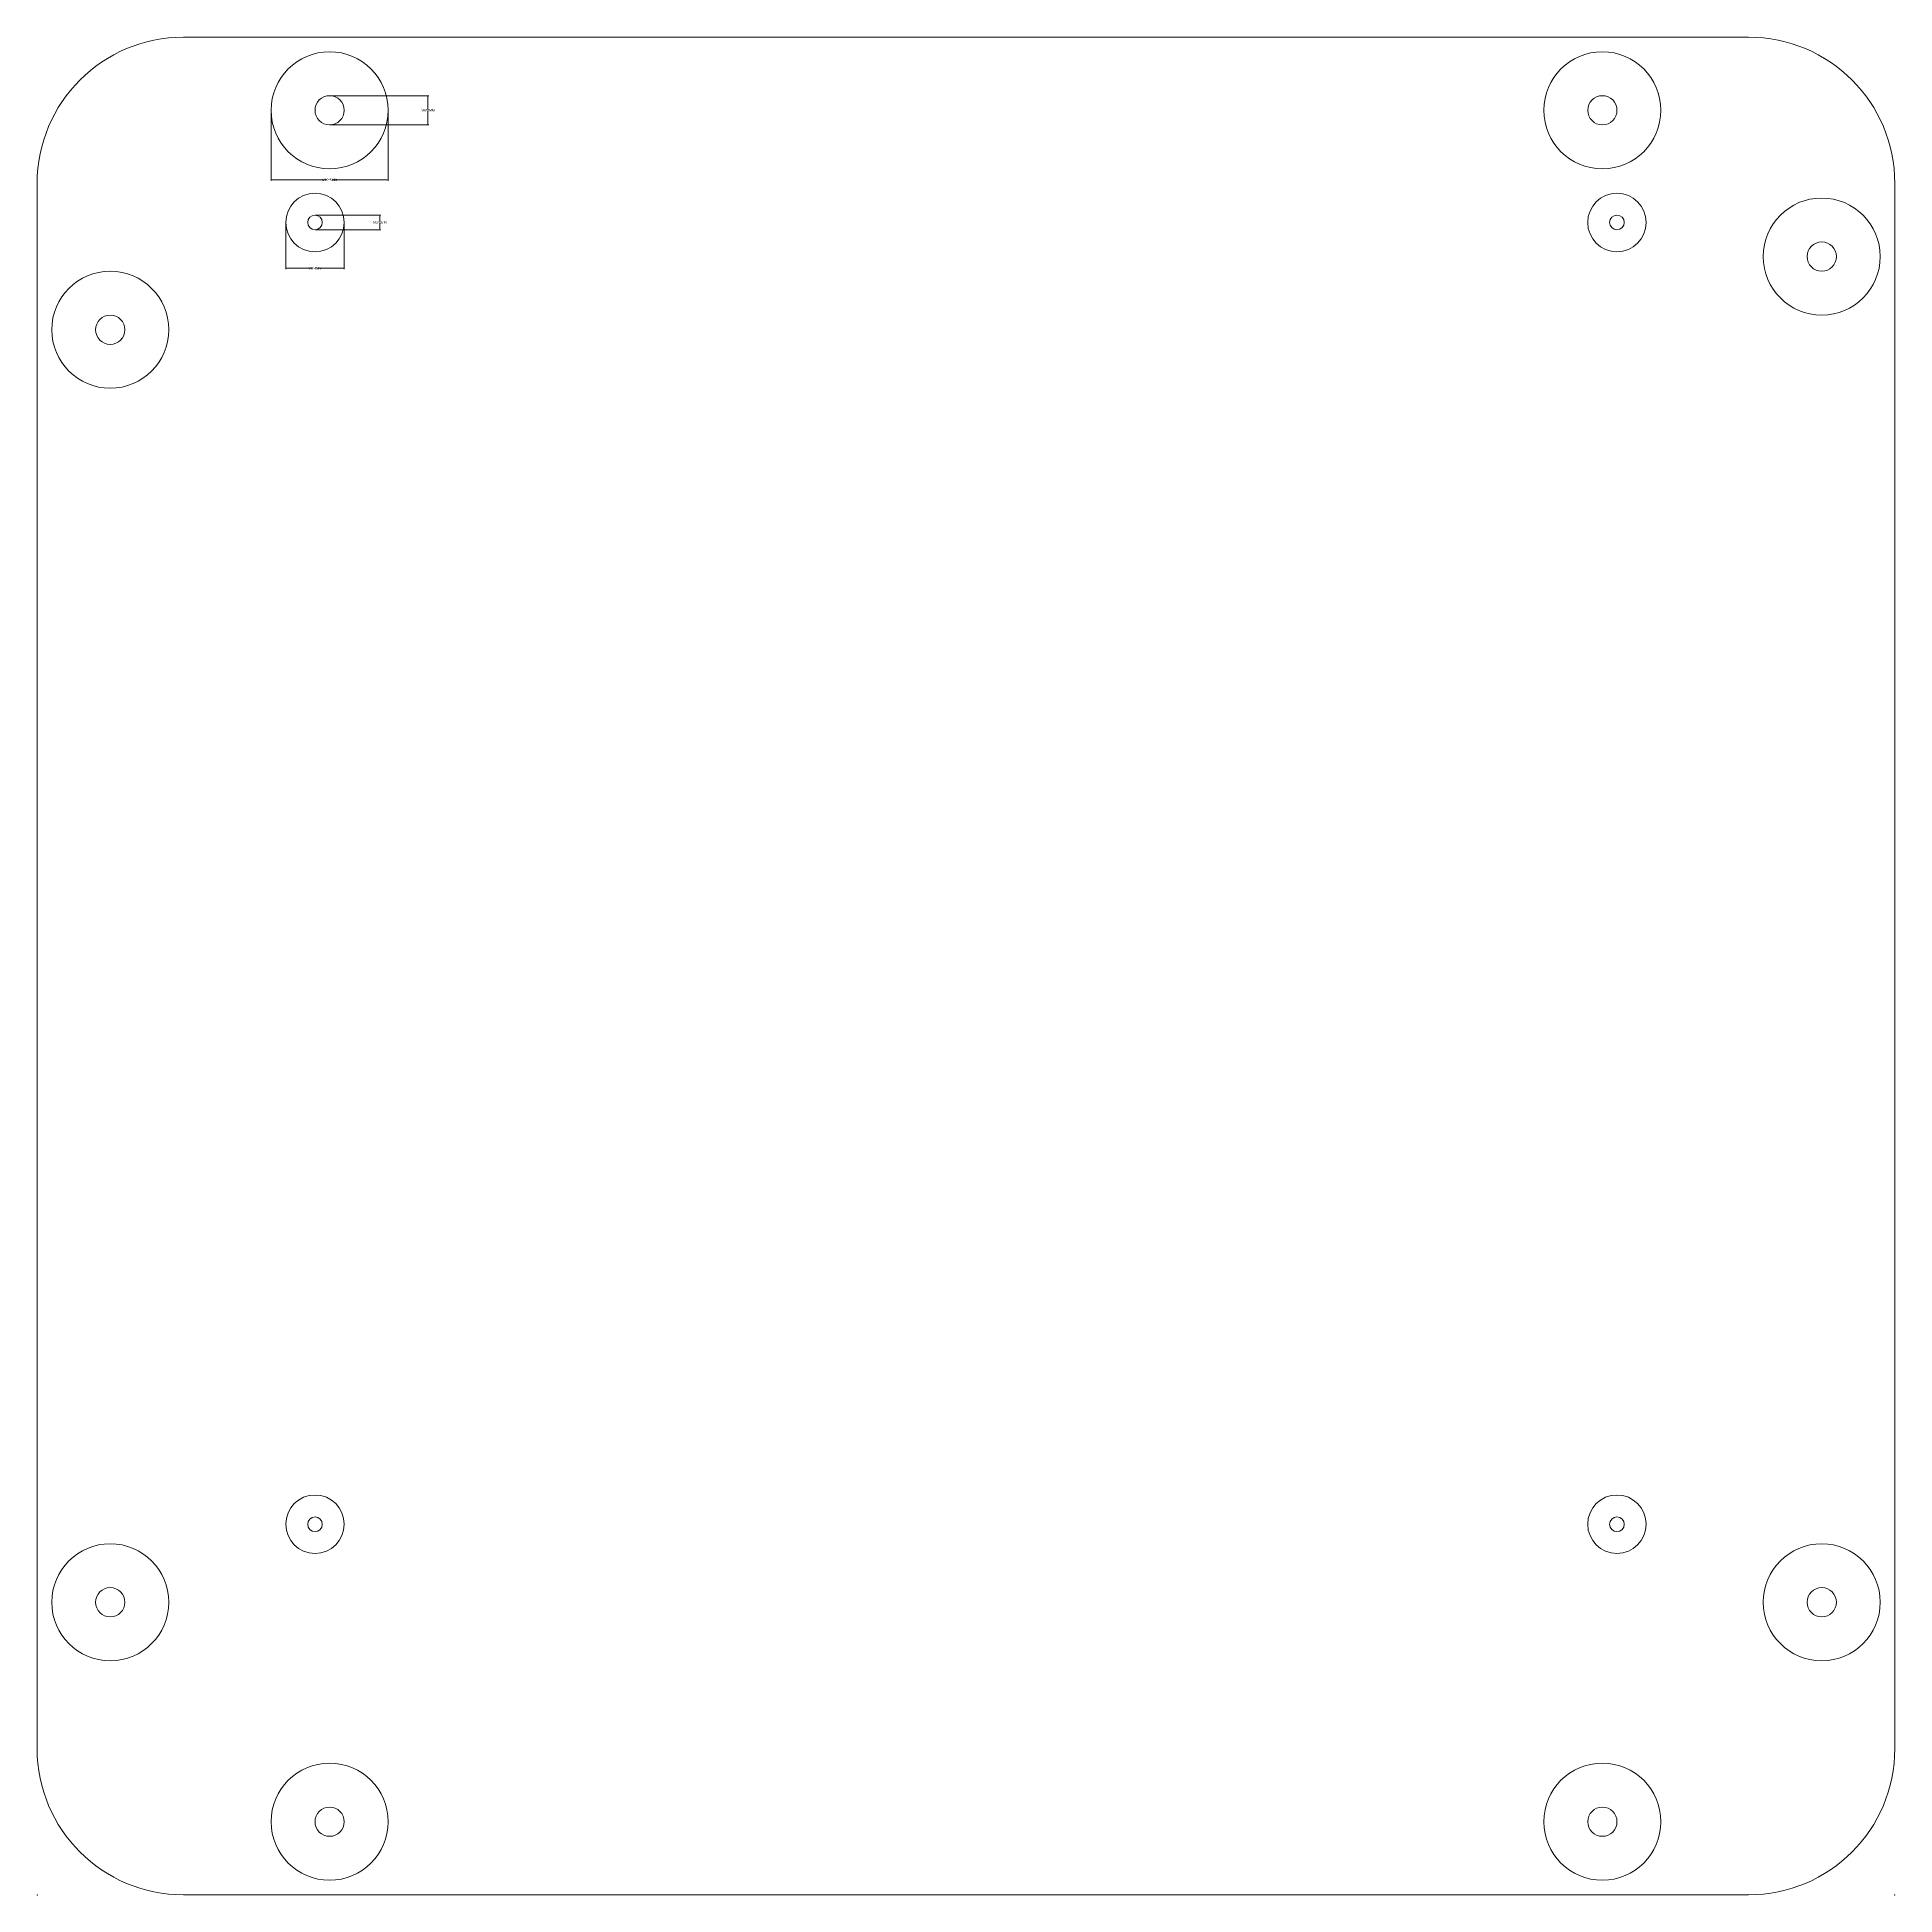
# Model space of a CAD drawing. Header units: millimetres. Extents: x 0 to 381, y 0 to 381.
import ezdxf

# ---------------------------------------------------------------- set-up
doc = ezdxf.new("R2010")
doc.units = ezdxf.units.MM
doc.layers.add('1', color=7, linetype='Continuous', true_color=0xffffff)
doc.layers.add('61', color=7, linetype='Continuous', true_color=0xffffff)

msp = doc.modelspace()

# ---------------------------------------------------------------- linework, layer by layer
at = {"lineweight": 18}
for p, q in [((47.97, 365.94), (47.97, 351.54)), ((60.04, 369), (80.32, 369)), ((71.97, 365.94), (71.97, 351.54)), ((80.14, 368.82), (80.14, 366.18)), ((60.04, 363), (80.32, 363)), ((80.14, 363.18), (80.14, 365.82)), ((48.15, 351.72), (59.4, 351.72)), ((71.79, 351.72), (60.54, 351.72)), ((57.04, 344.5), (70.45, 344.5)), ((70.27, 344.32), (70.27, 343.18)), ((50.97, 342.94), (50.97, 333.41)), ((57.04, 341.5), (70.45, 341.5)), ((62.97, 342.94), (62.97, 333.41)), ((70.27, 341.68), (70.27, 342.82)), ((51.15, 333.59), (56.43, 333.59)), ((62.79, 333.59), (57.51, 333.59))]:
    msp.add_line(p, q, dxfattribs=at)
for centre, radius in [((59.97, 366), 12), ((321.04, 366), 12), ((56.97, 343), 6), ((324.04, 343), 6), ((366.04, 336), 12), ((14.97, 321), 12), ((56.97, 76), 6), ((324.04, 76), 6), ((14.97, 60), 12), ((366.04, 60), 12), ((59.97, 15), 12), ((321.04, 15), 12)]:
    msp.add_circle(centre, radius, dxfattribs=at)
for points in [[(80.11, 368.82), (80.17, 368.82), (80.14, 369)], [(80.11, 363.18), (80.17, 363.18), (80.14, 363)], [(48.15, 351.75), (48.15, 351.69), (47.97, 351.72)], [(71.79, 351.75), (71.79, 351.69), (71.97, 351.72)], [(70.24, 344.32), (70.3, 344.32), (70.27, 344.5)], [(70.24, 341.68), (70.3, 341.68), (70.27, 341.5)], [(51.15, 333.62), (51.15, 333.56), (50.97, 333.59)], [(62.79, 333.62), (62.79, 333.56), (62.97, 333.59)]]:
    msp.add_solid(points, dxfattribs=at)
at = {"layer": '1', "color": 3, "linetype": 'Continuous', "lineweight": 18}
for p, q in [((351.04, 381), (29.97, 381)), ((-0.03, 30), (-0.03, 351)), ((381.04, 30), (381.04, 351)), ((29.97, 0), (351.04, 0)), ((29.97, 0), (30, 0)), ((351.04, 0), (351, 0))]:
    msp.add_line(p, q, dxfattribs=at)
for centre, radius in [((59.97, 366), 3), ((321.04, 366), 3), ((56.97, 343), 1.5), ((324.04, 343), 1.5), ((366.04, 336), 3), ((14.97, 321), 3), ((56.97, 76), 1.5), ((324.04, 76), 1.5), ((14.97, 60), 3), ((366.04, 60), 3), ((59.97, 15), 3), ((321.04, 15), 3)]:
    msp.add_circle(centre, radius, dxfattribs=at)
for centre, start, end in [((29.97, 351), 90, 180), ((351.04, 351), 0, 90), ((29.97, 30), 180, 270), ((351.04, 30), 270, 0)]:
    msp.add_arc(centre, 30, start, end, dxfattribs=at)
msp.add_point((381, 0), dxfattribs=at)
at = {"layer": '61', "color": 5, "linetype": 'Continuous', "lineweight": 18}
msp.add_point((0, 0), dxfattribs=at)

# ---------------------------------------------------------------- texts
at = {"lineweight": 18, "char_height": 0.5, "attachment_point": 5}
for s, insert in [('\\A1;M6*8MM', (80.14, 366)), ('\\A1;M12*5MM', (59.97, 351.72)), ('\\A1;M3*8MM', (70.27, 343)), ('\\A1;M6*4MM', (56.97, 333.59))]:
    msp.add_mtext(s, dxfattribs=dict(at, insert=insert))

doc.saveas('drawing.dxf')
